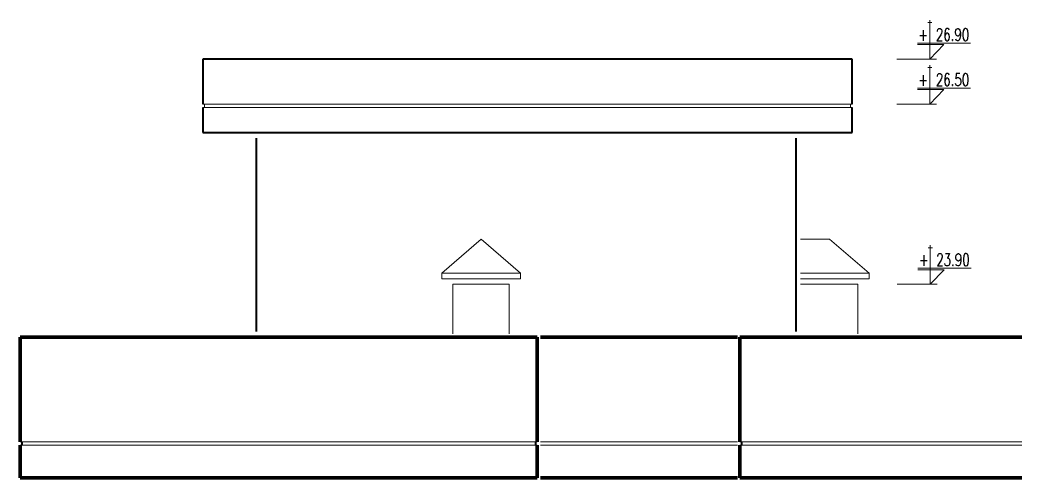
# Model space of a CAD drawing. Header units: millimetres. Extents: x 2016.56 to 2021.8, y 13721.83 to 13722.48.
# Drawn here: x 2021.4975 to 2021.6757, y 13722.3985 to 13722.4799 of the extents above; entities that cross this region are included whole.
import ezdxf

# ---------------------------------------------------------------- set-up
doc = ezdxf.new("R2010")
doc.units = ezdxf.units.MM
doc.layers.get('0').update_dxf_attribs({"lineweight": 20})
for name, color, linetype, lineweight in [('0.8', 6, 'Continuous', 80), ('1.00', 232, 'Continuous', 100), ('1.2', 120, 'Continuous', 120), ('DUVAR', 4, 'Continuous', 40), ('PENCERE', 3, 'Continuous', 13), ('TEFRİŞ', 11, 'Continuous', 9), ('TEXT', 7, 'Continuous', 20)]:
    doc.layers.add(name, color=color, linetype=linetype, lineweight=lineweight)
doc.styles.get("Standard").update_dxf_attribs({"font": 'txt.shx', "width": 0.7, "height": 11})

msp = doc.modelspace()

# ---------------------------------------------------------------- linework, layer by layer
for p, q in [((2021.53032, 13722.46494), (2021.53032, 13722.46434)), ((2021.64522, 13722.46494), (2021.64522, 13722.46434)), ((2021.57252, 13722.43494), (2021.57952, 13722.44094)), ((2021.58652, 13722.43494), (2021.57952, 13722.44094)), ((2021.57252, 13722.43494), (2021.58652, 13722.43494)), ((2021.57252, 13722.43394), (2021.57252, 13722.43494)), ((2021.58652, 13722.43394), (2021.57252, 13722.43394)), ((2021.58652, 13722.43394), (2021.58652, 13722.43494)), ((2021.57452, 13722.43294), (2021.57452, 13722.42414)), ((2021.57452, 13722.43294), (2021.58452, 13722.43294)), ((2021.58452, 13722.43294), (2021.58452, 13722.42414)), ((2021.58952, 13722.40494), (2021.49752, 13722.40494)), ((2021.58952, 13722.40434), (2021.49752, 13722.40434))]:
    msp.add_line(p, q)
at = {"layer": '0.8'}
for p, q in [((2021.62512, 13722.42354), (2021.59011, 13722.42354)), ((2021.52252, 13722.39854), (2021.56452, 13722.39854)), ((2021.62512, 13722.39854), (2021.59011, 13722.39854))]:
    msp.add_line(p, q, dxfattribs=at)
at = {"layer": '1.00'}
for p, q in [((2021.62552, 13722.42354), (2021.62552, 13722.40494)), ((2021.67572, 13722.42354), (2021.62552, 13722.42354)), ((2021.62552, 13722.40434), (2021.62552, 13722.39854)), ((2021.67572, 13722.39854), (2021.62552, 13722.39854))]:
    msp.add_line(p, q, dxfattribs=at)
at = {"layer": '1.2'}
for p, q in [((2021.58952, 13722.42354), (2021.49752, 13722.42354)), ((2021.49752, 13722.42354), (2021.49752, 13722.40494)), ((2021.58952, 13722.42354), (2021.58952, 13722.40494)), ((2021.49752, 13722.40434), (2021.49752, 13722.39854)), ((2021.58952, 13722.40434), (2021.58952, 13722.39854)), ((2021.58952, 13722.39854), (2021.49752, 13722.39854))]:
    msp.add_line(p, q, dxfattribs=at)
at = {"layer": 'DUVAR'}
for p, q in [((2021.53002, 13722.47294), (2021.53002, 13722.46494)), ((2021.64552, 13722.47294), (2021.53002, 13722.47294)), ((2021.64552, 13722.46494), (2021.64552, 13722.47294)), ((2021.53002, 13722.46434), (2021.53002, 13722.45994)), ((2021.64552, 13722.45994), (2021.64552, 13722.46434)), ((2021.53002, 13722.45994), (2021.64552, 13722.45994)), ((2021.53952, 13722.45894), (2021.53952, 13722.42454)), ((2021.63552, 13722.45894), (2021.63552, 13722.42454)), ((2021.49782, 13722.40494), (2021.49782, 13722.40434)), ((2021.58922, 13722.40494), (2021.58922, 13722.40434)), ((2021.62582, 13722.40494), (2021.62582, 13722.40434))]:
    msp.add_line(p, q, dxfattribs=at)
at = {"layer": 'PENCERE'}
for p, q in [((2021.53002, 13722.46494), (2021.64552, 13722.46494)), ((2021.53002, 13722.46434), (2021.64552, 13722.46434)), ((2021.62512, 13722.40494), (2021.59011, 13722.40494)), ((2021.62512, 13722.40434), (2021.59011, 13722.40434)), ((2021.67572, 13722.40494), (2021.62552, 13722.40494)), ((2021.67572, 13722.40434), (2021.62552, 13722.40434))]:
    msp.add_line(p, q, dxfattribs=at)
at = {"layer": 'TEFRİŞ'}
for p, q in [((2021.64152, 13722.44094), (2021.63632, 13722.44094)), ((2021.64852, 13722.43494), (2021.64152, 13722.44094)), ((2021.64852, 13722.43494), (2021.63632, 13722.43494)), ((2021.63632, 13722.43394), (2021.64852, 13722.43394)), ((2021.64852, 13722.43394), (2021.64852, 13722.43494)), ((2021.63632, 13722.43294), (2021.64652, 13722.43294)), ((2021.64652, 13722.43294), (2021.64652, 13722.42414))]:
    msp.add_line(p, q, dxfattribs=at)
at = {"layer": 'TEXT'}
for p, q in [((2021.65935, 13722.47294), (2021.65935, 13722.4799)), ((2021.65897, 13722.47945), (2021.65972, 13722.47945)), ((2021.6666, 13722.47581), (2021.65715, 13722.47581)), ((2021.66184, 13722.47554), (2021.65715, 13722.47554)), ((2021.65935, 13722.47294), (2021.66184, 13722.47554)), ((2021.65344, 13722.47294), (2021.66055, 13722.47294)), ((2021.65897, 13722.47145), (2021.65972, 13722.47145)), ((2021.65935, 13722.46494), (2021.65935, 13722.4719)), ((2021.6666, 13722.46781), (2021.65715, 13722.46781)), ((2021.66184, 13722.46754), (2021.65715, 13722.46754)), ((2021.65935, 13722.46494), (2021.66184, 13722.46754)), ((2021.65344, 13722.46494), (2021.66055, 13722.46494)), ((2021.65904, 13722.43945), (2021.65979, 13722.43945)), ((2021.65942, 13722.43294), (2021.65942, 13722.4399)), ((2021.66667, 13722.43581), (2021.65722, 13722.43581)), ((2021.66191, 13722.43554), (2021.65722, 13722.43554)), ((2021.65942, 13722.43294), (2021.66191, 13722.43554)), ((2021.65351, 13722.43294), (2021.66062, 13722.43294))]:
    msp.add_line(p, q, dxfattribs=at)

# ---------------------------------------------------------------- texts
at = {"layer": 'TEXT', "width": 0.7}
for s, p in [('+ 26.90', (2021.65732, 13722.47621)), ('+ 26.50', (2021.65732, 13722.46821)), ('+ 23.90', (2021.65739, 13722.43621))]:
    msp.add_text(s, height=0.0022, dxfattribs=at).set_placement(p)

doc.saveas('drawing.dxf')
